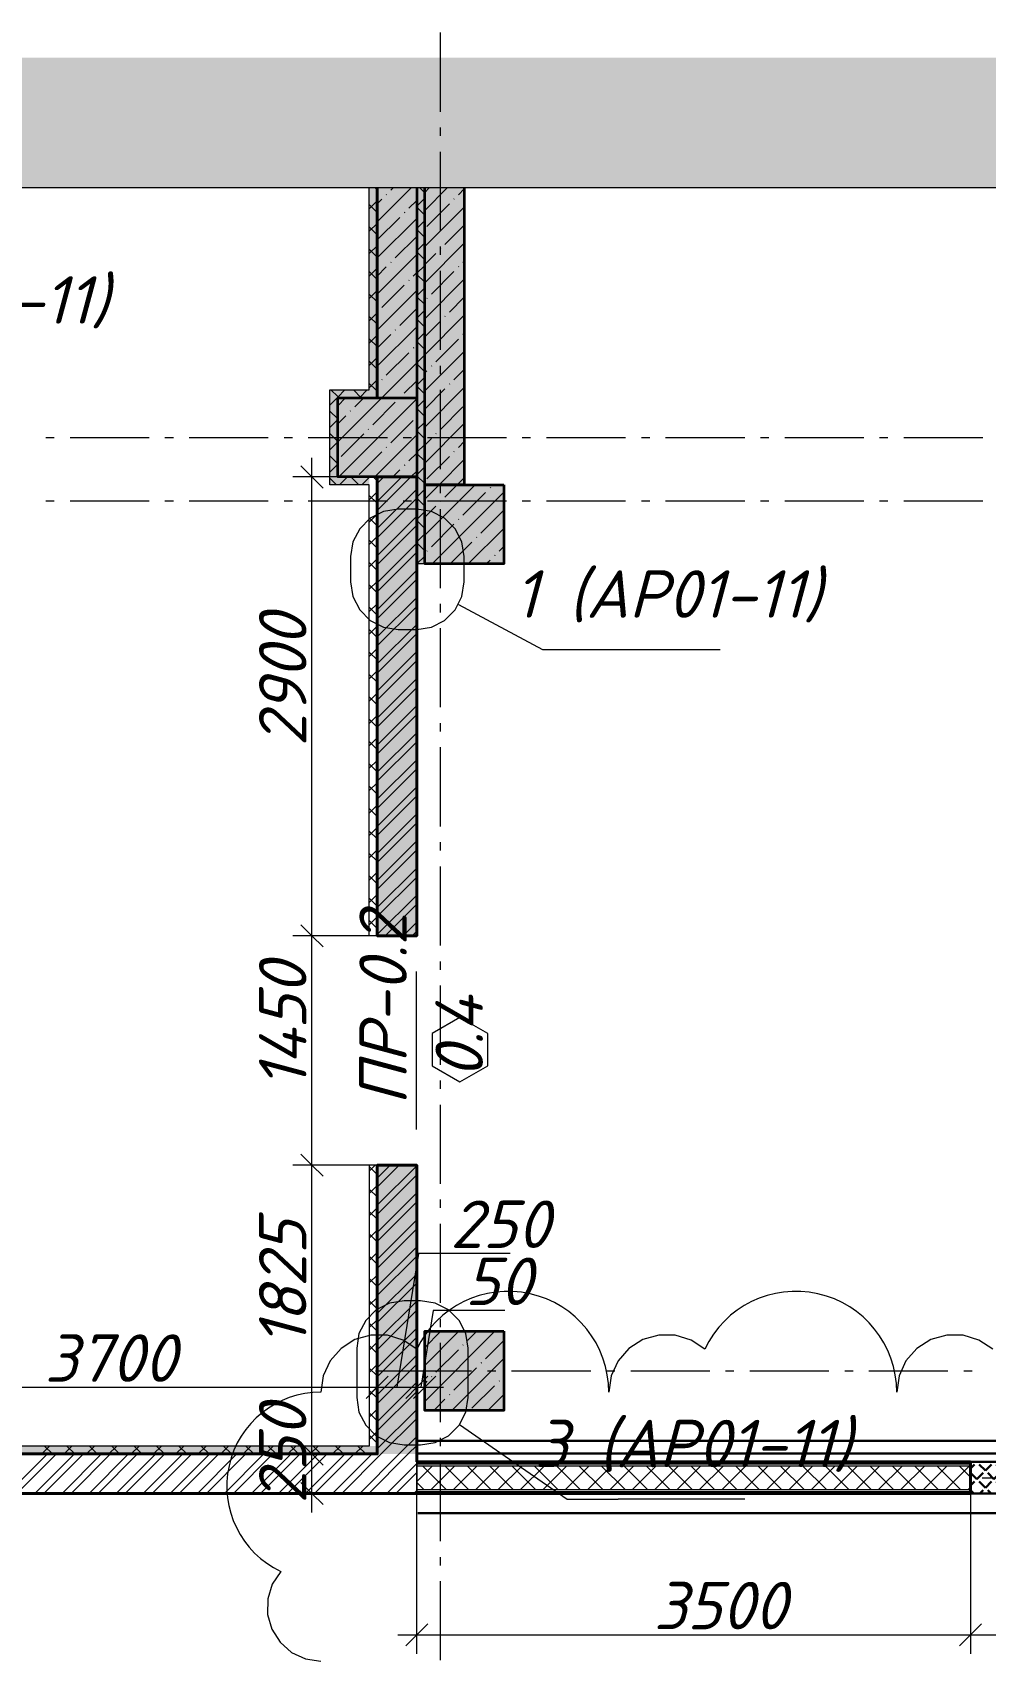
# Model space of a CAD drawing. Header units: millimetres. Extents: x -81576 to 1046824, y -248937 to 691537.
# Drawn here: x 189716 to 195739, y 573242 to 583530 of the extents above; entities that cross this region are included whole.
import ezdxf

# ---------------------------------------------------------------- set-up
doc = ezdxf.new("R2010")
doc.units = ezdxf.units.MM
for name, color, linetype, lineweight in [('0)', 6, 'Continuous', 30), ('0) расчет', 172, 'Continuous', 30), ('0) факт', 80, 'Continuous', 30), ('0.1) дверной проем', 5, 'Continuous', 30), ('0.2) Шпаклевка подвала и баз и фин', 5, 'Continuous', 30)]:
    doc.layers.add(name, color=color, linetype=linetype, lineweight=lineweight)
doc.layers.add('PDF _Геометрия', color=7, linetype='Continuous', true_color=0x1d1d1d)
doc.layers.add('PDF _Сплошная заливка', color=7, linetype='Continuous', true_color=0xffffff)
doc.layers.add('PDF _Текст', color=7, linetype='Continuous')
doc.styles.add('PDF ISOCPEUR Italic', font='isocpeui.ttf')

msp = doc.modelspace()

# ---------------------------------------------------------------- hatches: boundary and pattern name
at = {"layer": '0.1) дверной проем', "transparency": 33554687}
h = msp.add_hatch(dxfattribs=at)
h.set_pattern_fill('ANGLE', color=256, scale=11, angle=45)
h.set_pattern_definition([(45, (92456.54, -99094.55), (-54.3305495, 54.3305495), [55.88, -20.955]), (135, (92456.54, -99094.55), (-54.3305495, -54.3305495), [55.88, -20.955])])
h.paths.add_polyline_path([(195644.5, 574496.6), (196794.5, 574496.6), (196794.5, 574296.6), (195644.5, 574296.6)])
at = {"layer": 'PDF _Сплошная заливка', "true_color": 0x636466, "transparency": 33554559}
for points in [[(184020.8, 582248.4), (184170.8, 582548.4), (200578.2, 582548.4), (200578.2, 583371.6), (167070.8, 583371.6), (167070.8, 582548.4), (183570.8, 582548.4), (183720.8, 582848.4)], [(191894.5, 581271.6), (191894.5, 582548.4), (191844.5, 582548.4), (191844.5, 581271.6)], [(192144.5, 581221.6), (192144.5, 582548.4), (191894.5, 582548.4), (191894.5, 581221.6)], [(192194.5, 580171.6), (192194.5, 582548.4), (192144.5, 582548.4), (192144.5, 580171.6)], [(192194.5, 580671.6), (192444.5, 580671.6), (192444.5, 582548.4), (192194.5, 582548.4)], [(191594.5, 580721.6), (191644.5, 580721.6), (191644.5, 581271.6), (191594.5, 581271.6)], [(191644.5, 581221.6), (191894.5, 581221.6), (191894.5, 581271.6), (191644.5, 581271.6)], [(191644.5, 580721.6), (192144.5, 580721.6), (192144.5, 581221.6), (191644.5, 581221.6)], [(191594.5, 580671.6), (191844.5, 580671.6), (191844.5, 580721.6), (191594.5, 580721.6)], [(192144.5, 577821.6), (192144.5, 580721.6), (191894.5, 580721.6), (191894.5, 577821.6)], [(192194.5, 580171.6), (192694.5, 580171.6), (192694.5, 580671.6), (192194.5, 580671.6)], [(192144.5, 574546.6), (192144.5, 576371.6), (191894.5, 576371.6), (191894.5, 574546.6)], [(192194.5, 574821.6), (192694.5, 574821.6), (192694.5, 575321.6), (192194.5, 575321.6)], [(191894.5, 574546.6), (191894.5, 574596.6), (188244.5, 574596.6), (188244.5, 574546.6)]]:
    msp.add_hatch(color=251, dxfattribs=at).paths.add_polyline_path(points)

# ---------------------------------------------------------------- linework, layer by layer
at = {"layer": '0)', "lineweight": 40}
msp.add_lwpolyline([(192144.5, 574496.6), (195644.5, 574496.6), (195644.5, 574296.6), (192144.5, 574296.6)], dxfattribs=at)
at = {"layer": '0)', "lineweight": 9}
for points in [[(192144.5, 574484.1), (195644.5, 574484.1)], [(192144.5, 574471.6), (195644.5, 574471.6)], [(192321.1, 574471.6), (192471.1, 574321.6)], [(192526.9, 574471.6), (192376.9, 574321.6)], [(192462.5, 574471.6), (192612.5, 574321.6)], [(192668.4, 574471.6), (192518.4, 574321.6)], [(192144.5, 574321.6), (195644.5, 574321.6)], [(192144.5, 573283.6), (192144.5, 573403.6), (192144.5, 574296.6), (192144.5, 574309.1), (195644.5, 574309.1)]]:
    msp.add_lwpolyline(points, dxfattribs=at)
at = {"layer": '0) расчет', "color": 1, "lineweight": 9}
msp.add_lwpolyline([(195785.1, 575208.8), (195698.2, 575266.5), (195598.5, 575297.2), (195494.2, 575298.3), (195393.9, 575269.8), (195305.7, 575214), (195237, 575135.5), (195193.4, 575040.8), (195178.5, 574937.5, 0.8010908), (193965.1, 575208.8), (193878.2, 575266.5), (193778.5, 575297.2), (193674.2, 575298.3), (193573.9, 575269.8), (193485.7, 575214), (193417, 575135.5), (193373.4, 575040.8), (193358.5, 574937.5, 0.8010873), (192145.1, 575208.8), (192058.2, 575266.5), (191958.5, 575297.2), (191854.2, 575298.3), (191753.9, 575269.8), (191665.7, 575214), (191597, 575135.5), (191553.4, 575040.8), (191538.5, 574937.5, 0.8010879), (191285.1, 573804.2), (191231.2, 573723), (191202.5, 573629.9), (191201.5, 573532.5), (191228.1, 573438.7), (191280.2, 573356.4), (191353.5, 573292.2), (191442, 573251.5), (191538.5, 573237.5, 0.8010887)], format="xyb", dxfattribs=at)
at = {"layer": '0) расчет'}
msp.add_lwpolyline([(199944.5, 574549.9), (192144.5, 574549.9)], dxfattribs=at)
at = {"layer": '0) факт'}
msp.add_lwpolyline([(199944.5, 574549.9), (192144.5, 574549.9)], dxfattribs=at)
at = {"layer": '0.1) дверной проем'}
msp.add_lwpolyline([(195644.5, 574496.6), (196794.5, 574496.6), (196794.5, 574296.6), (195644.5, 574296.6)], close=True, dxfattribs=at)
at = {"layer": '0.2) Шпаклевка подвала и баз и фин'}
for points in [[(192144.5, 574629.3), (199944.5, 574629.3)], [(192150.8, 574172.4), (199950.8, 574172.4)]]:
    msp.add_lwpolyline(points, dxfattribs=at)
at = {"layer": 'PDF _Геометрия', "color": 7, "lineweight": 9}
for points in [[(192294.5, 583030.2), (192294.5, 583530.2)], [(192294.5, 582877.3), (192294.5, 582930.2)], [(200578.2, 582548.4), (184170.8, 582548.4), (184020.8, 582248.4), (183720.8, 582848.4), (183570.8, 582548.4), (167070.8, 582548.4)], [(192294.5, 582277.3), (192294.5, 582777.3)], [(192294.5, 582124.4), (192294.5, 582177.3)], [(192294.5, 581524.4), (192294.5, 582024.4)], [(192294.5, 581371.5), (192294.5, 581424.4)], [(192294.5, 580771.5), (192294.5, 581271.5)], [(189799.9, 580971.6), (189852.8, 580971.6)], [(189952.8, 580971.6), (190452.8, 580971.6)], [(190552.8, 580971.6), (190605.7, 580971.6)], [(190705.7, 580971.6), (191205.7, 580971.6)], [(191305.7, 580971.6), (191358.6, 580971.6)], [(191458.6, 580971.6), (191958.6, 580971.6)], [(192058.6, 580971.6), (192111.5, 580971.6)], [(192211.6, 580971.6), (192711.6, 580971.6)], [(192811.5, 580971.6), (192864.5, 580971.6)], [(192964.5, 580971.6), (193464.5, 580971.6)], [(193564.5, 580971.6), (193617.4, 580971.6)], [(193717.4, 580971.6), (194217.4, 580971.6)], [(194317.4, 580971.6), (194370.3, 580971.6)], [(194470.3, 580971.6), (194970.3, 580971.6)], [(195070.3, 580971.6), (195123.2, 580971.6)], [(195223.2, 580971.6), (195723.2, 580971.6)], [(191481.9, 574176.6), (191481.9, 574546.6), (191481.9, 576371.6), (191481.9, 577821.6), (191481.9, 580841.6)], [(191644.5, 580721.6), (191481.9, 580721.6), (191361.9, 580721.6)], [(191411.9, 580791.6), (191481.9, 580721.6), (191551.9, 580651.6)], [(192294.5, 580618.6), (192294.5, 580671.5)], [(189799.9, 580571.6), (189852.8, 580571.6)], [(189952.8, 580571.6), (190452.8, 580571.6)], [(190552.8, 580571.6), (190605.7, 580571.6)], [(190705.7, 580571.6), (191205.7, 580571.6)], [(191305.7, 580571.6), (191358.6, 580571.6)], [(191458.6, 580571.6), (191958.6, 580571.6)], [(192058.6, 580571.6), (192111.5, 580571.6)], [(192211.6, 580571.6), (192711.6, 580571.6)], [(192294.5, 580018.6), (192294.5, 580518.6)], [(192811.5, 580571.6), (192864.5, 580571.6)], [(192964.5, 580571.6), (193464.5, 580571.6)], [(193564.5, 580571.6), (193617.4, 580571.6)], [(193717.4, 580571.6), (194217.4, 580571.6)], [(194317.4, 580571.6), (194370.3, 580571.6)], [(194470.3, 580571.6), (194970.3, 580571.6)], [(195070.3, 580571.6), (195123.2, 580571.6)], [(195223.2, 580571.6), (195723.2, 580571.6)], [(192294.5, 579865.7), (192294.5, 579918.6)], [(192294.5, 579265.7), (192294.5, 579765.7)], [(192294.5, 579112.7), (192294.5, 579165.7)], [(192294.5, 578512.7), (192294.5, 579012.7)], [(192294.5, 578359.8), (192294.5, 578412.7)], [(192294.5, 577759.8), (192294.5, 578259.8)], [(191894.5, 578064.6), (191894.5, 578071.6)], [(191886.5, 577821.6), (191481.9, 577821.6), (191361.9, 577821.6)], [(191411.9, 577891.6), (191481.9, 577821.6), (191551.9, 577751.6)], [(192294.5, 577606.9), (192294.5, 577659.8)], [(192143.2, 576596.6), (192143.2, 577596.6)], [(192294.5, 577006.9), (192294.5, 577506.9)], [(192294.5, 576854), (192294.5, 576906.9)], [(192294.5, 576254), (192294.5, 576754)], [(191411.9, 576441.6), (191481.9, 576371.6), (191551.9, 576301.6)], [(191886.5, 576371.6), (191481.9, 576371.6), (191361.9, 576371.6)], [(192294.5, 576101.1), (192294.5, 576154)], [(192294.5, 575501.1), (192294.5, 576001.1)], [(192735.1, 575813.9), (192155.8, 575813.9), (192019.5, 574967.8)], [(192701.6, 575452.9), (192248.7, 575452.9), (192169.5, 574967.8)], [(192294.5, 575348.2), (192294.5, 575401.1)], [(192294.5, 574748.2), (192294.5, 575248.2)], [(191964.5, 575037.8), (191894.5, 574967.8), (191824.5, 574897.8)], [(191884.5, 575071.6), (192490.9, 575071.6)], [(191894.5, 575066.8), (191894.5, 574967.8), (191894.5, 574847.8)], [(192214.5, 575037.8), (192144.5, 574967.8), (192074.5, 574897.8)], [(192264.5, 575037.8), (192194.5, 574967.8), (192124.5, 574897.8)], [(192144.5, 575066.8), (192144.5, 574967.8), (192144.5, 574847.8)], [(192194.5, 575066.8), (192194.5, 574967.8), (192194.5, 574847.8)], [(192590.9, 575071.6), (192643.8, 575071.6)], [(192743.8, 575071.6), (193243.8, 575071.6)], [(193343.8, 575071.6), (193396.7, 575071.6)], [(193496.7, 575071.6), (193996.7, 575071.6)], [(194096.7, 575071.6), (194149.6, 575071.6)], [(194249.6, 575071.6), (194749.6, 575071.6)], [(194849.6, 575071.6), (194902.5, 575071.6)], [(195002.5, 575071.6), (195502.5, 575071.6)], [(195602.5, 575071.6), (195655.5, 575071.6)], [(188074.5, 574967.8), (191894.5, 574967.8), (192144.5, 574967.8), (192314.5, 574967.8)], [(192294.5, 574595.2), (192294.5, 574648.2)], [(191382.9, 574546.6), (191481.9, 574546.6), (191601.9, 574546.6)], [(191411.9, 574616.6), (191481.9, 574546.6), (191551.9, 574476.6)], [(192144.5, 574309.1), (192144.5, 574321.6), (192144.5, 574471.6), (192144.5, 574484.1), (192144.5, 574496.6)], [(192294.5, 573995.2), (192294.5, 574495.2)], [(191411.9, 574366.6), (191481.9, 574296.6), (191551.9, 574226.6)], [(195719.5, 574396.6), (196719.5, 574396.6)], [(191382.9, 574296.6), (191481.9, 574296.6), (191601.9, 574296.6)], [(195401.5, 574296.6), (195394.5, 574296.6)], [(195644.5, 574296.6), (195644.5, 573403.6), (195644.5, 573283.6)], [(192294.5, 573842.3), (192294.5, 573895.2)], [(192294.5, 573242.3), (192294.5, 573742.3)], [(192024.5, 573403.6), (195644.5, 573403.6), (196794.5, 573403.6), (200064.5, 573403.6)], [(192214.5, 573473.6), (192144.5, 573403.6), (192074.5, 573333.6)], [(195714.5, 573473.6), (195644.5, 573403.6), (195574.5, 573333.6)]]:
    msp.add_lwpolyline(points, dxfattribs=at)
at = {"layer": 'PDF _Геометрия', "color": 7, "lineweight": 13}
for points in [[(191894.5, 577821.6), (191844.5, 577821.6), (191844.5, 580671.6), (191594.5, 580671.6), (191594.5, 580721.6), (191594.5, 581271.6), (191644.5, 581271.6), (191844.5, 581271.6), (191844.5, 582548.4)], [(192194.5, 582548.4), (192194.5, 580171.6), (192144.5, 580171.6), (192144.5, 582548.4)], [(191894.5, 581221.6), (191644.5, 581221.6), (191644.5, 580721.6), (191844.5, 580721.6), (191894.5, 580721.6)], [(191894.5, 576371.6), (191844.5, 576371.6), (191844.5, 574596.6), (188244.5, 574596.6)]]:
    msp.add_lwpolyline(points, dxfattribs=at)
at = {"layer": 'PDF _Геометрия', "lineweight": 9}
for points in [[(191881, 582548.4), (191894.5, 582534.9)], [(192109.3, 582548.4), (191894.5, 582333.6)], [(191995.2, 582548.4), (191980.2, 582533.4)], [(192163.9, 582548.4), (192194.5, 582517.8)], [(192337.4, 582548.4), (192194.5, 582405.5)], [(192223.3, 582548.4), (192194.5, 582519.6)], [(191894.5, 582465.8), (191844.5, 582415.8)], [(191923.2, 582476.3), (191894.5, 582447.7)], [(191954.1, 582507.2), (191951.7, 582504.9)], [(192144.5, 582469.6), (192094.2, 582419.3)], [(192194.5, 582483), (192144.5, 582433)], [(192350.9, 582447.8), (192208.3, 582305.3)], [(192381.7, 582478.7), (192379.4, 582476.3)], [(192444.5, 582541.5), (192407.9, 582504.9)], [(191844.5, 582443.5), (191894.5, 582393.5)], [(192144.5, 582355.5), (191894.5, 582105.5)], [(192037.2, 582362.3), (191894.7, 582219.7)], [(192068.1, 582393.2), (192065.7, 582390.8)], [(192144.5, 582426.3), (192194.5, 582376.3)], [(192444.5, 582427.4), (192194.5, 582177.4)], [(191894.5, 582324.4), (191844.5, 582274.4)], [(191844.5, 582302.1), (191894.5, 582252.1)], [(192144.5, 582241.5), (192008.7, 582105.7)], [(192194.5, 582341.6), (192144.5, 582291.6)], [(192144.5, 582284.9), (192194.5, 582234.9)], [(192444.5, 582313.4), (192322.3, 582191.2)], [(191894.5, 582183), (191844.5, 582133)], [(191844.5, 582160.7), (191894.5, 582110.7)], [(192194.5, 582200.2), (192144.5, 582150.2)], [(192144.5, 582143.5), (192194.5, 582093.5)], [(192444.5, 582199.3), (192194.5, 581949.3)], [(192296.2, 582165.1), (192293.8, 582162.7)], [(191894.5, 582041.6), (191844.5, 581991.6)], [(192144.5, 582127.4), (191894.5, 581877.4)], [(191951.7, 582048.7), (191894.5, 581991.5)], [(191982.6, 582079.5), (191980.2, 582077.2)], [(192194.5, 582058.7), (192144.5, 582008.7)], [(192265.3, 582134.2), (192194.5, 582063.4)], [(192410.3, 582051), (192407.9, 582048.7)], [(192444.5, 582085.3), (192436.4, 582077.2)], [(191844.5, 582019.2), (191894.5, 581969.2)], [(192065.7, 581934.6), (191923.2, 581792)], [(192096.6, 581965.5), (192094.2, 581963.1)], [(192144.5, 582013.4), (192122.8, 581991.6)], [(192144.5, 582002.1), (192194.5, 581952.1)], [(192444.5, 581971.2), (192194.5, 581721.2)], [(192379.4, 582020.1), (192236.8, 581877.6)], [(191894.5, 581900.2), (191844.5, 581850.2)], [(191844.5, 581877.8), (191894.5, 581827.8)], [(192144.5, 581899.3), (191894.5, 581649.3)], [(192194.5, 581917.3), (192144.5, 581867.3)], [(192144.5, 581860.7), (192194.5, 581810.7)], [(192210.7, 581851.4), (192208.3, 581849.1)], [(192444.5, 581857.2), (192350.9, 581763.5)], [(191894.5, 581758.7), (191844.5, 581708.7)], [(191844.5, 581736.4), (191894.5, 581686.4)], [(191897, 581765.9), (191894.7, 581763.5)], [(192144.5, 581785.3), (192037.2, 581678)], [(192194.5, 581775.9), (192144.5, 581725.9)], [(192444.5, 581743.2), (192194.5, 581493.2)], [(192324.7, 581737.4), (192322.3, 581735)], [(192144.5, 581671.2), (191894.5, 581421.2)], [(192011.1, 581651.9), (192008.7, 581649.5)], [(192144.5, 581719.2), (192194.5, 581669.2)], [(192194.5, 581634.5), (192144.5, 581584.5)], [(192293.8, 581706.5), (192194.5, 581607.2)], [(192438.8, 581623.3), (192436.4, 581621)], [(191894.5, 581617.3), (191844.5, 581567.3)], [(191844.5, 581595), (191894.5, 581545)], [(191980.2, 581621), (191894.5, 581535.3)], [(192125.1, 581537.8), (192122.8, 581535.4)], [(192144.5, 581577.8), (192194.5, 581527.8)], [(192407.9, 581592.5), (192265.3, 581449.9)], [(192144.5, 581443.2), (191922.9, 581221.6), (191644.5, 580943.1)], [(191894.5, 581475.9), (191844.5, 581425.9)], [(191844.5, 581453.6), (191894.5, 581403.6)], [(192094.2, 581506.9), (191951.7, 581364.4)], [(192194.5, 581493.1), (192144.5, 581443.1)], [(192144.5, 581436.4), (192194.5, 581386.4)], [(192444.5, 581515.1), (192194.5, 581265.1)], [(192239.2, 581423.8), (192236.8, 581421.4)], [(191894.5, 581334.5), (191844.5, 581284.5)], [(191925.5, 581338.2), (191923.2, 581335.9)], [(192144.5, 581329.1), (192065.7, 581250.3)], [(192194.5, 581351.6), (192144.5, 581301.6)], [(192208.3, 581392.9), (192194.5, 581379.1)], [(192444.5, 581401), (192379.4, 581335.9)], [(191690.2, 581271.6), (191644.5, 581225.9), (191594.5, 581175.9)], [(191602.2, 581271.6), (191644.5, 581229.3), (191652.2, 581221.6)], [(191694.8, 581221.6), (191644.5, 581171.2)], [(192144.5, 581215.1), (191651, 580721.6)], [(191743.7, 581271.6), (191793.7, 581221.6)], [(191808.9, 581221.6), (191752.1, 581164.8)], [(191831.6, 581271.6), (191781.6, 581221.6)], [(191844.5, 581312.1), (191885.1, 581271.6), (191894.5, 581262.1)], [(191894.7, 581307.3), (191894.5, 581307.2)], [(192039.6, 581224.2), (192037.2, 581221.8)], [(192144.5, 581295), (192194.5, 581245)], [(192194.5, 581210.2), (192144.5, 581160.2)], [(192444.5, 581287), (192194.5, 581037)], [(192322.3, 581278.8), (192194.5, 581151)], [(192353.2, 581309.7), (192350.9, 581307.3)], [(191594.5, 581137.9), (191644.5, 581087.9)], [(191695.1, 581107.8), (191644.5, 581057.2)], [(191726, 581138.6), (191723.6, 581136.3)], [(192008.7, 581193.3), (191866.1, 581050.7)], [(192144.5, 581153.6), (192194.5, 581103.6)], [(192436.4, 581164.8), (192293.8, 581022.2)], [(191644.5, 581084.5), (191594.5, 581034.5)], [(191840, 581024.6), (191837.6, 581022.2)], [(192122.8, 581079.2), (191980.2, 580936.7)], [(192194.5, 581068.8), (192144.5, 581018.8)], [(192144.5, 581012.1), (192194.5, 580962.1)], [(192444.5, 581058.9), (192194.5, 580808.9)], [(191594.5, 580996.4), (191644.5, 580946.4)], [(191644.5, 580943.1), (191594.5, 580893.1)], [(191809.1, 580993.7), (191666.6, 580851.1)], [(192144.5, 580987), (191879.1, 580721.6)], [(191954.1, 580910.5), (191951.7, 580908.2)], [(192194.5, 580927.4), (192144.5, 580877.4)], [(192236.8, 580965.2), (192194.5, 580922.9)], [(192267.7, 580996.1), (192265.3, 580993.7)], [(192444.5, 580944.8), (192407.9, 580908.2)], [(191594.5, 580855), (191644.5, 580805)], [(191644.5, 580801.6), (191594.5, 580751.6)], [(191923.2, 580879.7), (191780.6, 580737.1)], [(192144.5, 580872.9), (192094.2, 580822.6)], [(192144.5, 580870.7), (192194.5, 580820.7)], [(192444.5, 580830.8), (192285.3, 580671.6), (192194.5, 580580.8)], [(192350.9, 580851.1), (192208.3, 580708.6)], [(192381.7, 580882), (192379.4, 580879.7)], [(191594.5, 580713.6), (191636.6, 580671.6)], [(191705.9, 580721.6), (191655.9, 580671.6)], [(191728, 580721.6), (191778, 580671.6)], [(191847.3, 580721.6), (191844.5, 580718.8), (191797.3, 580671.6)], [(191869.4, 580721.6), (191894.5, 580696.4)], [(192037.2, 580765.6), (191993.2, 580721.6)], [(192068.1, 580796.5), (192065.7, 580794.1)], [(192144.5, 580758.9), (192107.2, 580721.6)], [(192194.5, 580785.9), (192144.5, 580735.9)], [(192144.5, 580729.3), (192194.5, 580679.3)], [(192444.5, 580716.7), (192399.4, 580671.6), (192322.3, 580594.5)], [(191894.5, 580627.4), (191844.5, 580577.4)], [(191844.5, 580605), (191894.5, 580555)], [(192194.5, 580644.5), (192144.5, 580594.5)], [(192513.4, 580671.6), (192194.5, 580352.7)], [(192694.5, 580624.6), (192241.5, 580171.6)], [(192579, 580623), (192436.4, 580480.5)], [(192609.8, 580653.9), (192607.5, 580651.6)], [(192144.5, 580587.9), (192194.5, 580537.9)], [(192194.5, 580503.1), (192144.5, 580453.1)], [(192265.3, 580537.5), (192194.5, 580466.7)], [(192296.2, 580568.4), (192293.8, 580566)], [(192693, 580509), (192550.4, 580366.4)], [(191894.5, 580485.9), (191844.5, 580435.9)], [(191844.5, 580463.6), (191894.5, 580413.6)], [(192144.5, 580446.4), (192194.5, 580396.4)], [(192379.4, 580423.5), (192236.8, 580280.9)], [(192410.3, 580454.3), (192407.9, 580452)], [(192694.5, 580396.5), (192469.6, 580171.6)], [(191894.5, 580344.5), (191844.5, 580294.5)], [(191844.5, 580322.2), (191894.5, 580272.2)], [(192194.5, 580361.7), (192144.5, 580311.7)], [(192144.5, 580305), (192194.5, 580255)], [(192493.4, 580309.4), (192355.6, 580171.6)], [(192524.3, 580340.3), (192521.9, 580337.9)], [(191894.5, 580203.1), (191844.5, 580153.1)], [(192194.5, 580220.3), (192145.8, 580171.6)], [(192210.7, 580254.8), (192208.3, 580252.4)], [(192607.5, 580195.4), (192583.7, 580171.6)], [(192638.3, 580226.2), (192636, 580223.9)], [(192694.5, 580282.4), (192664.5, 580252.4)], [(191844.5, 580180.8), (191894.5, 580130.8)], [(191894.5, 580061.7), (191844.5, 580011.7)], [(191844.5, 580039.3), (191894.5, 579989.3)], [(191894.5, 579920.3), (191844.5, 579870.3)], [(191844.5, 579897.9), (191894.5, 579847.9)], [(191894.5, 579778.8), (191844.5, 579728.8)], [(191844.5, 579756.5), (191894.5, 579706.5)], [(191894.5, 579637.4), (191844.5, 579587.4)], [(191844.5, 579615.1), (191894.5, 579565.1)], [(191894.5, 579496), (191844.5, 579446)], [(191844.5, 579473.7), (191894.5, 579423.7)], [(191894.5, 579354.6), (191844.5, 579304.6)], [(191844.5, 579332.2), (191894.5, 579282.2)], [(191894.5, 579213.2), (191844.5, 579163.2)], [(191844.5, 579190.8), (191894.5, 579140.8)], [(191894.5, 579071.7), (191844.5, 579021.7)], [(191844.5, 579049.4), (191894.5, 578999.4)], [(191894.5, 578930.3), (191844.5, 578880.3)], [(191844.5, 578908), (191894.5, 578858)], [(191894.5, 578788.9), (191844.5, 578738.9)], [(191844.5, 578766.5), (191894.5, 578716.5)], [(191894.5, 578647.5), (191844.5, 578597.5)], [(191844.5, 578625.1), (191894.5, 578575.1)], [(191894.5, 578506), (191844.5, 578456)], [(191844.5, 578483.7), (191894.5, 578433.7)], [(191894.5, 578364.6), (191844.5, 578314.6)], [(191844.5, 578342.3), (191894.5, 578292.3)], [(191894.5, 578223.2), (191844.5, 578173.2)], [(191844.5, 578200.9), (191894.5, 578150.9)], [(191894.5, 578081.8), (191844.5, 578031.8)], [(191844.5, 578059.4), (191894.5, 578009.4)], [(191894.5, 577940.4), (191844.5, 577890.4)], [(191844.5, 577918), (191894.5, 577868)], [(191881.4, 576371.6), (191844.5, 576334.7)], [(191844.5, 576362.4), (191894.5, 576312.4)], [(191894.5, 576243.3), (191844.5, 576193.3)], [(191844.5, 576221), (191894.5, 576171)], [(191894.5, 576101.9), (191844.5, 576051.9)], [(191844.5, 576079.5), (191894.5, 576029.5)], [(191894.5, 575960.5), (191844.5, 575910.5)], [(191844.5, 575938.1), (191894.5, 575888.1)], [(191894.5, 575819), (191844.5, 575769)], [(191844.5, 575796.7), (191894.5, 575746.7)], [(191894.5, 575677.6), (191844.5, 575627.6)], [(191844.5, 575655.3), (191894.5, 575605.3)], [(191894.5, 575536.2), (191844.5, 575486.2)], [(191844.5, 575513.9), (191894.5, 575463.9)], [(191894.5, 575394.8), (191844.5, 575344.8)], [(191844.5, 575372.4), (191894.5, 575322.4)], [(191894.5, 575253.3), (191844.5, 575203.4)], [(192409.7, 575321.6), (192194.5, 575106.4)], [(192637.8, 575321.6), (192194.5, 574878.3)], [(192293.8, 575319.8), (192194.5, 575220.4)], [(192523.7, 575321.6), (192464.9, 575262.7)], [(192694.5, 575264.2), (192579, 575148.7)], [(191844.5, 575231), (191894.5, 575181)], [(192407.9, 575205.7), (192265.3, 575063.1)], [(192694.5, 575150.2), (192365.9, 574821.6)], [(192438.8, 575236.6), (192436.4, 575234.2)], [(191894.5, 575111.9), (191844.5, 575061.9)], [(191844.5, 575089.6), (191894.5, 575039.6)], [(192239.2, 575037), (192236.8, 575034.6)], [(192521.9, 575091.7), (192379.4, 574949.1)], [(192552.8, 575122.5), (192550.4, 575120.2)], [(191894.5, 574970.5), (191844.5, 574920.5)], [(191844.5, 574948.2), (191894.5, 574898.2)], [(192208.3, 575006.1), (192194.5, 574992.3)], [(192636, 574977.6), (192493.4, 574835)], [(192666.9, 575008.5), (192664.5, 575006.1)], [(192694.5, 575036.1), (192693, 575034.6)], [(192322.3, 574892.1), (192251.8, 574821.6)], [(192353.2, 574922.9), (192350.9, 574920.6)], [(192694.5, 574922.1), (192594, 574821.6)], [(191894.5, 574829.1), (191844.5, 574779.1)], [(191844.5, 574806.7), (191894.5, 574756.7)], [(191894.5, 574687.7), (191844.5, 574637.7)], [(191844.5, 574665.3), (191894.5, 574615.3)], [(189823.5, 574596.6), (189773.5, 574546.6)], [(189792, 574596.6), (189842, 574546.6)], [(189964.9, 574596.6), (189914.9, 574546.6)], [(189933.4, 574596.6), (189983.4, 574546.6)], [(190106.4, 574596.6), (190056.4, 574546.6)], [(190074.8, 574596.6), (190124.8, 574546.6)], [(190247.8, 574596.6), (190197.8, 574546.6)], [(190216.2, 574596.6), (190266.2, 574546.6)], [(190389.2, 574596.6), (190339.2, 574546.6)], [(190357.6, 574596.6), (190407.6, 574546.6)], [(190530.6, 574596.6), (190480.6, 574546.6)], [(190499.1, 574596.6), (190549.1, 574546.6)], [(190672, 574596.6), (190622, 574546.6)], [(190640.5, 574596.6), (190690.5, 574546.6)], [(190813.5, 574596.6), (190763.5, 574546.6)], [(190781.9, 574596.6), (190831.9, 574546.6)], [(190954.9, 574596.6), (190904.9, 574546.6)], [(190923.3, 574596.6), (190973.3, 574546.6)], [(191096.3, 574596.6), (191046.3, 574546.6)], [(191064.8, 574596.6), (191114.8, 574546.6)], [(191237.7, 574596.6), (191187.7, 574546.6)], [(191206.2, 574596.6), (191256.2, 574546.6)], [(191379.2, 574596.6), (191329.2, 574546.6)], [(191347.6, 574596.6), (191397.6, 574546.6)], [(191520.6, 574596.6), (191470.6, 574546.6)], [(191489, 574596.6), (191539, 574546.6)], [(191662, 574596.6), (191612, 574546.6)], [(191630.4, 574596.6), (191680.4, 574546.6)], [(191803.4, 574596.6), (191753.4, 574546.6)], [(191771.9, 574596.6), (191821.9, 574546.6)], [(192244.1, 574471.6), (192144.5, 574372)], [(192179.7, 574471.6), (192329.7, 574321.6)], [(192385.5, 574471.6), (192235.5, 574321.6)], [(192604, 574471.6), (192754, 574321.6)], [(192809.8, 574471.6), (192659.8, 574321.6)], [(192745.4, 574471.6), (192895.4, 574321.6)], [(192951.2, 574471.6), (192801.2, 574321.6)], [(192886.8, 574471.6), (193036.8, 574321.6)], [(193092.6, 574471.6), (192942.6, 574321.6)], [(193028.2, 574471.6), (193178.2, 574321.6)], [(193234.1, 574471.6), (193084.1, 574321.6)], [(193169.7, 574471.6), (193319.7, 574321.6)], [(193375.5, 574471.6), (193225.5, 574321.6)], [(193311.1, 574471.6), (193461.1, 574321.6)], [(193516.9, 574471.6), (193366.9, 574321.6)], [(193452.5, 574471.6), (193602.5, 574321.6)], [(193658.3, 574471.6), (193508.3, 574321.6)], [(193593.9, 574471.6), (193743.9, 574321.6)], [(193799.7, 574471.6), (193649.7, 574321.6)], [(193735.3, 574471.6), (193885.3, 574321.6)], [(193941.2, 574471.6), (193791.2, 574321.6)], [(193876.8, 574471.6), (194026.8, 574321.6)], [(194082.6, 574471.6), (193932.6, 574321.6)], [(194018.2, 574471.6), (194168.2, 574321.6)], [(194224, 574471.6), (194074, 574321.6)], [(194159.6, 574471.6), (194309.6, 574321.6)], [(194365.4, 574471.6), (194215.4, 574321.6)], [(194301, 574471.6), (194451, 574321.6)], [(194506.8, 574471.6), (194356.8, 574321.6)], [(194442.4, 574471.6), (194592.4, 574321.6)], [(194648.3, 574471.6), (194498.3, 574321.6)], [(194583.9, 574471.6), (194733.9, 574321.6)], [(194789.7, 574471.6), (194639.7, 574321.6)], [(194725.3, 574471.6), (194875.3, 574321.6)], [(194931.1, 574471.6), (194781.1, 574321.6)], [(194866.7, 574471.6), (195016.7, 574321.6)], [(195072.5, 574471.6), (194922.5, 574321.6)], [(195008.1, 574471.6), (195158.1, 574321.6)], [(195214, 574471.6), (195064, 574321.6)], [(195149.6, 574471.6), (195299.6, 574321.6)], [(195355.4, 574471.6), (195205.4, 574321.6)], [(195291, 574471.6), (195441, 574321.6)], [(195496.8, 574471.6), (195346.8, 574321.6)], [(195432.4, 574471.6), (195582.4, 574321.6)], [(195638.2, 574471.6), (195488.2, 574321.6)], [(195573.8, 574471.6), (195644.5, 574400.9)], [(192144.5, 574365.3), (192188.3, 574321.6)], [(195644.5, 574336.4), (195629.6, 574321.6)]]:
    msp.add_lwpolyline(points, dxfattribs=at)
at = {"layer": 'PDF _Геометрия', "color": 7, "lineweight": 35}
for points in [[(191894.5, 581271.6), (191894.5, 582548.4)], [(192144.5, 582548.4), (192144.5, 581221.2)], [(192444.5, 582548.4), (192444.5, 580671.6), (192194.5, 580671.6), (192194.5, 582548.4)]]:
    msp.add_lwpolyline(points, dxfattribs=at)
at = {"layer": 'PDF _Геометрия', "color": 7, "lineweight": 40}
for points in [[(191894.5, 582548.4), (191894.5, 581271.6), (191894.5, 581221.6)], [(191894.5, 580721.6), (191894.5, 577821.6)], [(191894.5, 576371.6), (191894.5, 574596.6), (191894.5, 574546.6), (188244.5, 574546.6), (188194.5, 574546.6)]]:
    msp.add_lwpolyline(points, dxfattribs=at)
at = {"layer": 'PDF _Геометрия', "color": 7, "lineweight": 35}
for points in [[(192144.5, 581221.6), (192144.5, 580721.6), (191644.5, 580721.6), (191644.5, 581221.6)], [(192694.5, 580671.6), (192694.5, 580171.6), (192194.5, 580171.6), (192194.5, 580671.6)], [(192694.5, 575321.6), (192694.5, 574821.6), (192194.5, 574821.6), (192194.5, 575321.6)]]:
    msp.add_lwpolyline(points, close=True, dxfattribs=at)
at = {"layer": 'PDF _Геометрия', "color": 24, "lineweight": 9, "true_color": 0x8e1d1d}
for points in [[(192050.2, 580721.6), (191894.5, 580565.9)], [(191936.2, 580721.6), (191894.5, 580679.9)], [(192107.2, 580721.6), (191894.5, 580508.9)], [(192144.5, 580644.8), (191894.5, 580394.8)], [(192144.5, 580587.8), (191894.5, 580337.8)], [(192144.5, 580473.7), (191894.5, 580223.7)], [(192144.5, 580416.7), (191894.5, 580166.7)], [(192144.5, 580302.7), (191894.5, 580052.7)], [(192144.5, 580245.6), (191894.5, 579995.6)], [(192144.5, 580131.6), (191894.5, 579881.6)], [(192144.5, 580074.6), (191894.5, 579824.6)], [(192144.5, 579960.5), (191894.5, 579710.5)], [(192144.5, 579903.5), (191894.5, 579653.5)], [(192144.5, 579789.4), (191894.5, 579539.4)], [(192144.5, 579732.4), (191894.5, 579482.4)], [(192144.5, 579618.4), (191894.5, 579368.4)], [(192144.5, 579561.3), (191894.5, 579311.3)], [(192144.5, 579447.3), (191894.5, 579197.3)], [(192144.5, 579390.3), (191894.5, 579140.3)], [(192144.5, 579276.2), (191894.5, 579026.2)], [(192144.5, 579219.2), (191894.5, 578969.2)], [(192144.5, 579105.1), (191894.5, 578855.1)], [(192144.5, 579048.1), (191894.5, 578798.1)], [(192144.5, 578934.1), (191894.5, 578684.1)], [(192144.5, 578877), (191894.5, 578627)], [(192144.5, 578763), (191894.5, 578513)], [(192144.5, 578706), (191894.5, 578456)], [(192144.5, 578591.9), (191894.5, 578341.9)], [(192144.5, 578534.9), (191894.5, 578284.9)], [(192144.5, 578420.8), (191894.5, 578170.8)], [(192144.5, 578363.8), (191894.5, 578113.8)], [(192144.5, 578249.8), (191894.5, 577999.8)], [(192144.5, 578192.7), (191894.5, 577942.7)], [(192144.5, 578078.7), (191894.5, 577828.7)], [(192144.5, 578021.7), (191944.4, 577821.6)], [(192144.5, 577907.6), (192058.5, 577821.6)], [(192144.5, 577850.6), (192115.5, 577821.6)], [(191977.1, 576371.6), (191894.5, 576289)], [(192034.1, 576371.6), (191894.5, 576232)], [(192144.5, 576368), (191894.5, 576118)], [(192144.5, 576310.9), (191894.5, 576060.9)], [(192144.5, 576196.9), (191894.5, 575946.9)], [(192144.5, 576139.9), (191894.5, 575889.9)], [(192144.5, 576025.8), (191894.5, 575775.8)], [(192144.5, 575968.8), (191894.5, 575718.8)], [(192144.5, 575854.7), (191894.5, 575604.7)], [(192144.5, 575797.7), (191894.5, 575547.7)], [(192144.5, 575683.7), (191894.5, 575433.7)], [(192144.5, 575626.6), (191894.5, 575376.6)], [(192144.5, 575512.6), (191894.5, 575262.6)], [(192144.5, 575455.6), (191894.5, 575205.6)], [(192144.5, 575341.5), (191894.5, 575091.5)], [(192144.5, 575284.5), (191894.5, 575034.5)], [(192144.5, 575170.4), (191894.5, 574920.4)], [(192144.5, 575113.4), (191894.5, 574863.4)], [(192144.5, 574999.4), (191894.5, 574749.4)], [(192144.5, 574942.3), (191894.5, 574692.3)], [(192144.5, 574771.3), (191919.8, 574546.6), (191669.8, 574296.6)], [(192144.5, 574828.3), (191894.5, 574578.3)], [(192144.5, 574657.2), (192033.9, 574546.6), (191783.9, 574296.6)], [(189809.9, 574546.6), (189559.9, 574296.6)], [(189866.9, 574546.6), (189616.9, 574296.6)], [(189981, 574546.6), (189731, 574296.6)], [(190038, 574546.6), (189788, 574296.6)], [(190152.1, 574546.6), (189902.1, 574296.6)], [(190209.1, 574546.6), (189959.1, 574296.6)], [(190323.1, 574546.6), (190073.1, 574296.6)], [(190380.2, 574546.6), (190130.2, 574296.6)], [(190494.2, 574546.6), (190244.2, 574296.6)], [(190551.2, 574546.6), (190301.2, 574296.6)], [(190665.3, 574546.6), (190415.3, 574296.6)], [(190722.3, 574546.6), (190472.3, 574296.6)], [(190836.3, 574546.6), (190586.3, 574296.6)], [(190893.4, 574546.6), (190643.4, 574296.6)], [(191007.4, 574546.6), (190757.4, 574296.6)], [(191064.4, 574546.6), (190814.4, 574296.6)], [(191178.5, 574546.6), (190928.5, 574296.6)], [(191235.5, 574546.6), (190985.5, 574296.6)], [(191349.6, 574546.6), (191099.6, 574296.6)], [(191406.6, 574546.6), (191156.6, 574296.6)], [(191520.6, 574546.6), (191270.6, 574296.6)], [(191577.7, 574546.6), (191327.7, 574296.6)], [(191691.7, 574546.6), (191441.7, 574296.6)], [(191748.7, 574546.6), (191498.7, 574296.6)], [(191862.8, 574546.6), (191612.8, 574296.6)], [(192144.5, 574600.2), (192090.9, 574546.6), (191840.9, 574296.6)], [(192144.5, 574486.1), (191954.9, 574296.6)], [(192144.5, 574429.1), (192012, 574296.6)], [(192144.5, 574315.1), (192126, 574296.6)]]:
    msp.add_lwpolyline(points, dxfattribs=at)
at = {"layer": 'PDF _Геометрия', "color": 16, "lineweight": 40, "true_color": 0x800000}
msp.add_lwpolyline([(191894.5, 580721.6), (192144.5, 580721.6), (192144.5, 577821.6), (191894.5, 577821.6)], close=True, dxfattribs=at)
at = {"layer": 'PDF _Геометрия', "color": 7, "lineweight": 9}
for points in [[(192444, 580218.3), (192429.3, 580311), (192386.7, 580394.6), (192320.3, 580461), (192236.7, 580503.6), (192144, 580518.3), (192026.4, 580518.3), (191933.7, 580503.6), (191850.1, 580461), (191783.7, 580394.6), (191741.1, 580311), (191726.4, 580218.3), (191726.4, 580057.7), (191741.1, 579965), (191783.7, 579881.4), (191850.1, 579815), (191933.7, 579772.4), (192026.4, 579757.7), (192144, 579757.7), (192236.7, 579772.4), (192320.3, 579815), (192386.7, 579881.4), (192429.3, 579965), (192444, 580057.7)], [(192241.6, 576999.8), (192417.8, 576898), (192594.1, 576999.8), (192594.1, 577203.3), (192417.8, 577305.1), (192241.6, 577203.3)], [(192469, 575214.5), (192454.3, 575307.2), (192411.7, 575390.9), (192345.3, 575457.2), (192261.7, 575499.8), (192169, 575514.5), (192064.6, 575514.5), (191971.9, 575499.8), (191888.3, 575457.2), (191821.9, 575390.9), (191779.3, 575307.2), (191764.6, 575214.5), (191764.6, 574904.3), (191779.3, 574811.6), (191821.9, 574728), (191888.3, 574661.6), (191971.9, 574619), (192064.6, 574604.3), (192169, 574604.3), (192261.7, 574619), (192345.3, 574661.6), (192411.7, 574728), (192454.3, 574811.6), (192469, 574904.3)]]:
    msp.add_lwpolyline(points, close=True, dxfattribs=at)
at = {"layer": 'PDF _Геометрия', "color": 174, "lineweight": 9, "true_color": 0x0000a0}
for points in [[(192408.3, 579915.8), (192939.3, 579630.8), (193263, 579630.8)], [(192415.4, 574733.2), (193094.4, 574261.8), (193418, 574261.8)]]:
    msp.add_lwpolyline(points, dxfattribs=at)
at = {"layer": 'PDF _Геометрия', "color": 174, "lineweight": 20, "true_color": 0x0000a0}
for points in [[(193263, 579630.9), (194063, 579630.9)], [(193418, 574261.9), (194218, 574261.9)]]:
    msp.add_lwpolyline(points, dxfattribs=at)
at = {"layer": 'PDF _Геометрия', "color": 16, "lineweight": 40, "true_color": 0x800000}
for points in [[(191894.5, 574596.6), (191894.5, 576371.6), (192144.5, 576371.6), (192144.5, 574546.6), (192144.5, 574496.6)], [(188244.5, 574546.6), (191894.5, 574546.6)], [(192144.5, 574296.6), (188194.5, 574296.6)]]:
    msp.add_lwpolyline(points, dxfattribs=at)
at = {"layer": 'PDF _Геометрия', "color": 16, "lineweight": 9, "true_color": 0x800000}
msp.add_lwpolyline([(192144.5, 574496.6), (192144.5, 574296.6)], dxfattribs=at)

# ---------------------------------------------------------------- texts
at = {"layer": 'PDF _Текст', "char_height": 300, "attachment_point": 4, "style": 'PDF ISOCPEUR Italic'}
for s, insert in [('1 (АР01-11)', (188255.6, 581825.2)), ('1 (АР01-11)', (192760.6, 579966.8)), ('250', (192355.8, 575998.6)), ('50', (192448.7, 575637.7)), ('3700', (189791.7, 575152.5)), ('3 (АР01-11)', (192888.7, 574597.7)), ('3500', (193641.7, 573588.3))]:
    msp.add_mtext(s, dxfattribs=dict(at, insert=insert))
at = {"layer": 'PDF _Текст', "char_height": 300, "attachment_point": 4, "rotation": 90, "style": 'PDF ISOCPEUR Italic'}
for s, insert in [('2900', (191297.1, 579018.7)), ('1450', (191297.1, 576855.2)), ('1825', (191297.1, 575225.4)), ('250', (191297.1, 574231.9))]:
    msp.add_mtext(s, dxfattribs=dict(at, insert=insert))
at = {"layer": 'PDF _Текст', "color": 12, "true_color": 0xdd0000, "char_height": 300, "attachment_point": 4, "rotation": 90, "style": 'PDF ISOCPEUR Italic'}
for s, insert in [('ПР-0.2', (191931.5, 576750.7)), ('0.4', (192412.7, 576920.8))]:
    msp.add_mtext(s, dxfattribs=dict(at, insert=insert))

doc.saveas('drawing.dxf')
